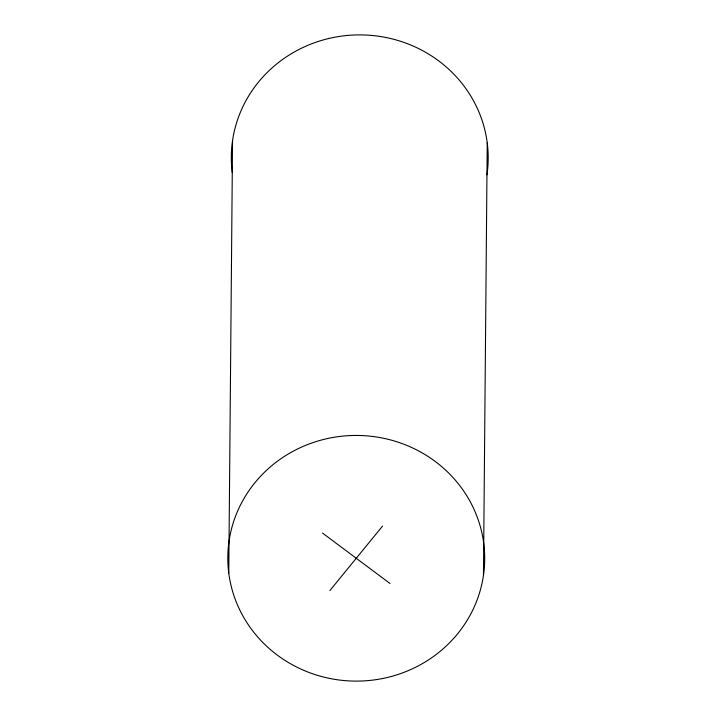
<?xml version="1.0" encoding="UTF-8"?>
<svg xmlns="http://www.w3.org/2000/svg" width="716" height="716" viewBox="0 0 716 716"><rect width="100%" height="100%" fill="white"/><g stroke="black" fill="none" stroke-linecap="round" stroke-linejoin="round"><path stroke-width="1.07" d="M228.771 573.194L232.548 140.578M483.452 575.422A128.441 122.83 0.5 0 0 308.095 444.368A128.441 122.83 0.5 0 0 277.217 655.042A128.441 122.83 0.5 0 0 483.452 575.422L487.229 142.806M329.906 590.53L382.595 526.027M322.504 533.053L389.996 583.495M232.27 172.645A128.441 122.83 0.5 0 1 360.819 34.896A128.441 122.83 0.5 0 1 486.952 174.865"/></g></svg>
